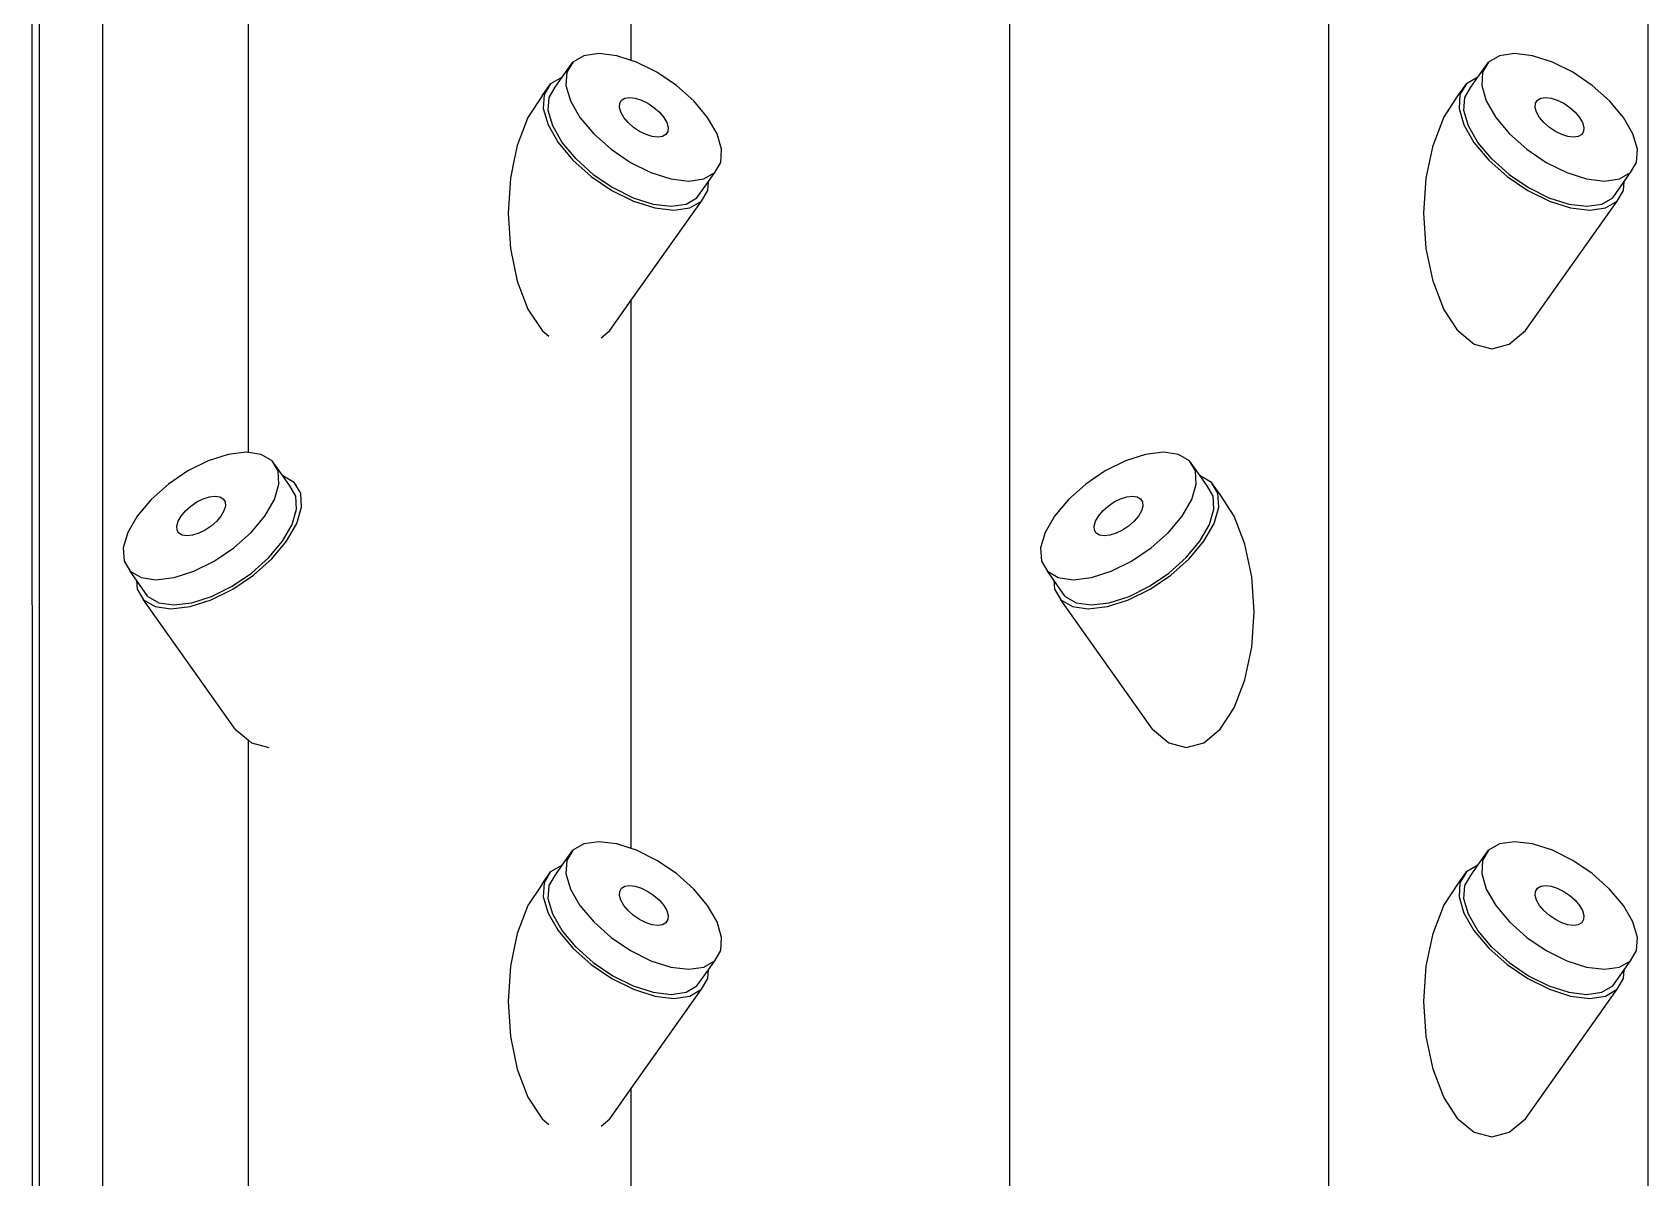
# Model space of a CAD drawing. Header units: metres. Extents: x -175 to 101, y -7 to 93.
# Drawn here: x 1.7359 to 2.1906, y 1.602 to 1.9247 of the extents above; entities that cross this region are included whole.
import ezdxf

# ---------------------------------------------------------------- set-up
doc = ezdxf.new("R2010")
doc.units = ezdxf.units.M

msp = doc.modelspace()

# ---------------------------------------------------------------- linework, layer by layer
for p, q in [((1.73591, 1.22628), (1.73588, 2.05981)), ((1.73788, 1.22628), (1.73788, 2.05981)), ((1.75576, 1.15885), (1.75576, 2.05981)), ((1.7967, 1.8063), (1.7967, 2.00285)), ((1.9045, 1.91676), (1.9045, 2.00285)), ((2.01103, 0.0428), (2.01103, 1.98869)), ((2.10083, 0.0428), (2.10083, 1.98869)), ((2.19064, 1.98869), (2.19064, 0.0428)), ((1.88504, 1.91209), (1.88804, 1.91628)), ((1.88804, 1.91628), (1.88634, 1.91343)), ((1.8911, 1.91807), (1.88804, 1.91628)), ((1.89532, 1.91869), (1.8911, 1.91807)), ((1.9004, 1.91807), (1.89532, 1.91869)), ((1.9045, 1.91676), (1.9004, 1.91807)), ((1.906, 1.91628), (1.9045, 1.91676)), ((1.91174, 1.91343), (1.906, 1.91628)), ((2.14285, 1.91209), (2.14584, 1.91628)), ((2.14584, 1.91628), (2.14414, 1.91343)), ((2.14891, 1.91807), (2.14584, 1.91628)), ((2.15312, 1.91869), (2.14891, 1.91807)), ((2.1582, 1.91807), (2.15312, 1.91869)), ((2.16381, 1.91628), (2.1582, 1.91807)), ((2.16954, 1.91343), (2.16381, 1.91628)), ((1.87937, 1.90677), (1.88179, 1.91018)), ((1.88179, 1.91018), (1.87998, 1.90715)), ((1.88504, 1.91209), (1.88179, 1.91018)), ((1.88304, 1.90921), (1.88504, 1.91209)), ((1.88508, 1.91209), (1.88504, 1.91209)), ((1.88634, 1.91343), (1.88611, 1.90971)), ((1.91722, 1.90971), (1.91174, 1.91343)), ((2.13718, 1.90677), (2.1396, 1.91018)), ((2.1396, 1.91018), (2.13779, 1.90715)), ((2.14285, 1.91209), (2.1396, 1.91018)), ((2.14084, 1.90921), (2.14285, 1.91209)), ((2.14288, 1.91209), (2.14285, 1.91209)), ((2.14414, 1.91343), (2.14392, 1.90971)), ((2.17503, 1.90971), (2.16954, 1.91343)), ((1.87937, 1.90677), (1.87542, 1.9007)), ((1.87998, 1.90715), (1.87974, 1.9032)), ((1.88111, 1.90263), (1.88134, 1.90635)), ((1.88134, 1.90635), (1.88304, 1.90921)), ((1.88611, 1.90971), (1.88738, 1.90537)), ((1.90124, 1.90469), (1.90177, 1.90559)), ((1.90177, 1.90559), (1.90273, 1.90615)), ((1.90273, 1.90615), (1.90405, 1.90634)), ((1.90405, 1.90634), (1.90564, 1.90615)), ((1.90564, 1.90615), (1.90739, 1.90559)), ((1.90739, 1.90559), (1.90918, 1.90469)), ((1.92208, 1.90537), (1.91722, 1.90971)), ((2.13323, 1.9007), (2.13718, 1.90677)), ((2.13779, 1.90715), (2.13755, 1.9032)), ((2.13892, 1.90263), (2.13914, 1.90635)), ((2.13914, 1.90635), (2.14084, 1.90921)), ((2.14392, 1.90971), (2.14519, 1.90537)), ((2.15905, 1.90469), (2.15958, 1.90559)), ((2.15958, 1.90559), (2.16054, 1.90615)), ((2.16054, 1.90615), (2.16185, 1.90634)), ((2.16185, 1.90634), (2.16344, 1.90615)), ((2.16344, 1.90615), (2.16519, 1.90559)), ((2.16519, 1.90559), (2.16699, 1.90469)), ((2.17988, 1.90537), (2.17503, 1.90971)), ((1.87974, 1.9032), (1.88109, 1.89859)), ((1.88238, 1.8983), (1.88111, 1.90263)), ((1.88738, 1.90537), (1.89006, 1.90073)), ((1.90117, 1.90353), (1.90124, 1.90469)), ((1.90157, 1.90218), (1.90117, 1.90353)), ((1.9024, 1.90073), (1.90157, 1.90218)), ((1.90918, 1.90469), (1.91089, 1.90353)), ((1.91089, 1.90353), (1.91241, 1.90218)), ((1.91241, 1.90218), (1.91363, 1.90073)), ((1.92598, 1.90073), (1.92208, 1.90537)), ((2.13755, 1.9032), (2.1389, 1.89859)), ((2.14019, 1.8983), (2.13892, 1.90263)), ((2.14519, 1.90537), (2.14786, 1.90073)), ((2.15898, 1.90353), (2.15905, 1.90469)), ((2.15937, 1.90218), (2.15898, 1.90353)), ((2.16021, 1.90073), (2.15937, 1.90218)), ((2.16699, 1.90469), (2.1687, 1.90353)), ((2.1687, 1.90353), (2.17022, 1.90218)), ((2.17022, 1.90218), (2.17144, 1.90073)), ((2.18378, 1.90073), (2.17988, 1.90537)), ((1.87542, 1.9007), (1.87239, 1.8928)), ((1.88109, 1.89859), (1.88393, 1.89365)), ((1.88506, 1.89365), (1.88238, 1.8983)), ((1.89006, 1.90073), (1.89396, 1.89608)), ((1.90362, 1.89927), (1.9024, 1.90073)), ((1.90514, 1.89792), (1.90362, 1.89927)), ((1.90685, 1.89676), (1.90514, 1.89792)), ((1.90865, 1.89586), (1.90685, 1.89676)), ((1.91363, 1.90073), (1.91447, 1.89927)), ((1.91479, 1.89676), (1.91426, 1.89586)), ((1.91447, 1.89927), (1.91486, 1.89792)), ((1.91486, 1.89792), (1.91479, 1.89676)), ((1.92865, 1.89608), (1.92598, 1.90073)), ((2.1302, 1.8928), (2.13323, 1.9007)), ((2.1389, 1.89859), (2.14174, 1.89365)), ((2.14286, 1.89365), (2.14019, 1.8983)), ((2.14786, 1.90073), (2.15176, 1.89608)), ((2.16143, 1.89927), (2.16021, 1.90073)), ((2.16295, 1.89792), (2.16143, 1.89927)), ((2.16466, 1.89676), (2.16295, 1.89792)), ((2.16645, 1.89586), (2.16466, 1.89676)), ((2.17144, 1.90073), (2.17227, 1.89927)), ((2.1726, 1.89676), (2.17207, 1.89586)), ((2.17227, 1.89927), (2.17267, 1.89792)), ((2.17267, 1.89792), (2.1726, 1.89676)), ((2.18646, 1.89608), (2.18378, 1.90073)), ((1.87239, 1.8928), (1.87183, 1.89009)), ((1.88393, 1.89365), (1.88808, 1.88872)), ((1.88896, 1.88901), (1.88506, 1.89365)), ((1.89396, 1.89608), (1.89881, 1.89174)), ((1.9104, 1.8953), (1.90865, 1.89586)), ((1.91199, 1.89511), (1.9104, 1.8953)), ((1.9133, 1.8953), (1.91199, 1.89511)), ((1.91426, 1.89586), (1.9133, 1.8953)), ((1.92992, 1.89174), (1.92865, 1.89608)), ((2.12829, 1.88359), (2.1302, 1.8928)), ((2.14174, 1.89365), (2.14588, 1.88872)), ((2.14676, 1.88901), (2.14286, 1.89365)), ((2.15176, 1.89608), (2.15662, 1.89174)), ((2.1682, 1.8953), (2.16645, 1.89586)), ((2.16979, 1.89511), (2.1682, 1.8953)), ((2.17111, 1.8953), (2.16979, 1.89511)), ((2.17207, 1.89586), (2.17111, 1.8953)), ((2.18773, 1.89174), (2.18646, 1.89608)), ((1.87166, 1.88929), (1.87048, 1.88359)), ((1.87183, 1.89009), (1.87166, 1.88929)), ((1.87169, 1.88979), (1.87166, 1.88929)), ((1.88808, 1.88872), (1.89324, 1.88411)), ((1.88896, 1.88901), (1.89381, 1.88467)), ((1.89881, 1.89174), (1.9043, 1.88803)), ((1.9043, 1.88803), (1.91004, 1.88517)), ((1.928, 1.88517), (1.9297, 1.88803)), ((1.9297, 1.88803), (1.92992, 1.89174)), ((2.14588, 1.88872), (2.15104, 1.88411)), ((2.14676, 1.88901), (2.15162, 1.88467)), ((2.15662, 1.89174), (2.1621, 1.88803)), ((2.1621, 1.88803), (2.16784, 1.88517)), ((2.1858, 1.88517), (2.1875, 1.88803)), ((2.1875, 1.88803), (2.18773, 1.89174)), ((1.87048, 1.88359), (1.86983, 1.87371)), ((1.89324, 1.88411), (1.89906, 1.88016)), ((1.89381, 1.88467), (1.8993, 1.88095)), ((1.91004, 1.88517), (1.91564, 1.88338)), ((1.91564, 1.88338), (1.92072, 1.88276)), ((1.92072, 1.88276), (1.92493, 1.88338)), ((1.92493, 1.88338), (1.928, 1.88517)), ((1.9262, 1.88263), (1.928, 1.88517)), ((2.12764, 1.87371), (2.12829, 1.88359)), ((2.15104, 1.88411), (2.15687, 1.88016)), ((2.15162, 1.88467), (2.1571, 1.88095)), ((2.16784, 1.88517), (2.17344, 1.88338)), ((2.17344, 1.88338), (2.17852, 1.88276)), ((2.17852, 1.88276), (2.18274, 1.88338)), ((2.18274, 1.88338), (2.1858, 1.88517)), ((2.18401, 1.88263), (2.1858, 1.88517)), ((1.89906, 1.88016), (1.90516, 1.87713)), ((1.8993, 1.88095), (1.90504, 1.8781)), ((1.923, 1.8781), (1.9262, 1.88263)), ((1.92424, 1.87713), (1.92605, 1.88016)), ((1.92605, 1.88016), (1.9262, 1.88263)), ((2.15687, 1.88016), (2.16297, 1.87713)), ((2.1571, 1.88095), (2.16284, 1.8781)), ((2.1808, 1.8781), (2.18401, 1.88263)), ((2.18205, 1.87713), (2.18386, 1.88016)), ((2.18386, 1.88016), (2.18401, 1.88263)), ((1.86983, 1.87371), (1.87048, 1.86383)), ((1.9045, 1.8492), (1.92424, 1.87713)), ((1.90504, 1.8781), (1.91064, 1.87631)), ((1.90516, 1.87713), (1.91111, 1.87522)), ((1.91064, 1.87631), (1.91572, 1.87569)), ((1.91111, 1.87522), (1.91651, 1.87457)), ((1.91572, 1.87569), (1.91993, 1.87631)), ((1.91651, 1.87457), (1.92099, 1.87522)), ((1.91993, 1.87631), (1.923, 1.8781)), ((1.92099, 1.87522), (1.92424, 1.87713)), ((2.12829, 1.86383), (2.12764, 1.87371)), ((2.15626, 1.84066), (2.18205, 1.87713)), ((2.16284, 1.8781), (2.16844, 1.87631)), ((2.16297, 1.87713), (2.16892, 1.87522)), ((2.16844, 1.87631), (2.17352, 1.87569)), ((2.16892, 1.87522), (2.17432, 1.87457)), ((2.17352, 1.87569), (2.17774, 1.87631)), ((2.17432, 1.87457), (2.1788, 1.87522)), ((2.17774, 1.87631), (2.1808, 1.8781)), ((2.1788, 1.87522), (2.18205, 1.87713)), ((1.87048, 1.86383), (1.87239, 1.85463)), ((2.1302, 1.85463), (2.12829, 1.86383)), ((1.87239, 1.85463), (1.87542, 1.84672)), ((2.13323, 1.84672), (2.1302, 1.85463)), ((1.87542, 1.84672), (1.87937, 1.84066)), ((1.89846, 1.84066), (1.9045, 1.8492)), ((1.9045, 1.69476), (1.9045, 1.8492)), ((2.13718, 1.84066), (2.13323, 1.84672)), ((1.87937, 1.84066), (1.88129, 1.83907)), ((1.89598, 1.83861), (1.89846, 1.84066)), ((2.13718, 1.84066), (2.14178, 1.83685)), ((2.15166, 1.83685), (2.15626, 1.84066)), ((2.14178, 1.83685), (2.14672, 1.83555)), ((2.14672, 1.83555), (2.15166, 1.83685)), ((1.79101, 1.80577), (1.78541, 1.80398)), ((1.79609, 1.80639), (1.79101, 1.80577)), ((1.7967, 1.8063), (1.79609, 1.80639)), ((1.80031, 1.80577), (1.7967, 1.8063)), ((1.80337, 1.80398), (1.80031, 1.80577)), ((2.04926, 1.80577), (2.04366, 1.80398)), ((2.05434, 1.80639), (2.04926, 1.80577)), ((2.05855, 1.80577), (2.05434, 1.80639)), ((2.06162, 1.80398), (2.05855, 1.80577)), ((1.77967, 1.80112), (1.77419, 1.7974)), ((1.78541, 1.80398), (1.77967, 1.80112)), ((1.80507, 1.80112), (1.80337, 1.80398)), ((1.80637, 1.79979), (1.80337, 1.80398)), ((1.8053, 1.7974), (1.80507, 1.80112)), ((2.03792, 1.80112), (2.03243, 1.7974)), ((2.04366, 1.80398), (2.03792, 1.80112)), ((2.06332, 1.80112), (2.06162, 1.80398)), ((2.06461, 1.79979), (2.06162, 1.80398)), ((2.06354, 1.7974), (2.06332, 1.80112)), ((1.77419, 1.7974), (1.76933, 1.79307)), ((1.80403, 1.79307), (1.8053, 1.7974)), ((1.80637, 1.79979), (1.80633, 1.79979)), ((1.80962, 1.79788), (1.80637, 1.79979)), ((1.80837, 1.79691), (1.80637, 1.79979)), ((1.81007, 1.79405), (1.80837, 1.79691)), ((1.81143, 1.79485), (1.80962, 1.79788)), ((1.81026, 1.79697), (1.80962, 1.79788)), ((2.03243, 1.7974), (2.02758, 1.79307)), ((2.06227, 1.79307), (2.06354, 1.7974)), ((2.06461, 1.79979), (2.06458, 1.79979)), ((2.06787, 1.79788), (2.06461, 1.79979)), ((2.06662, 1.79691), (2.06461, 1.79979)), ((2.06832, 1.79405), (2.06662, 1.79691)), ((2.06967, 1.79485), (2.06787, 1.79788)), ((2.07028, 1.79446), (2.06787, 1.79788)), ((1.76933, 1.79307), (1.76543, 1.78842)), ((1.78052, 1.79123), (1.78223, 1.79239)), ((1.78223, 1.79239), (1.78402, 1.79329)), ((1.78402, 1.79329), (1.78577, 1.79385)), ((1.78577, 1.79385), (1.78736, 1.79404)), ((1.78736, 1.79404), (1.78868, 1.79385)), ((1.78868, 1.79385), (1.78964, 1.79329)), ((1.78964, 1.79329), (1.79017, 1.79239)), ((1.79017, 1.79239), (1.79024, 1.79123)), ((1.80135, 1.78842), (1.80403, 1.79307)), ((1.8103, 1.79033), (1.81007, 1.79405)), ((1.81167, 1.7909), (1.81143, 1.79485)), ((2.02758, 1.79307), (2.02368, 1.78842)), ((2.03876, 1.79123), (2.04048, 1.79239)), ((2.04048, 1.79239), (2.04227, 1.79329)), ((2.04227, 1.79329), (2.04402, 1.79385)), ((2.04402, 1.79385), (2.04561, 1.79404)), ((2.04561, 1.79404), (2.04693, 1.79385)), ((2.04693, 1.79385), (2.04788, 1.79329)), ((2.04788, 1.79329), (2.04841, 1.79239)), ((2.04841, 1.79239), (2.04848, 1.79123)), ((2.0596, 1.78842), (2.06227, 1.79307)), ((2.06854, 1.79033), (2.06832, 1.79405)), ((2.06991, 1.7909), (2.06967, 1.79485)), ((2.07423, 1.7884), (2.07028, 1.79446)), ((1.76543, 1.78842), (1.76276, 1.78378)), ((1.77694, 1.78697), (1.77778, 1.78842)), ((1.77778, 1.78842), (1.779, 1.78988)), ((1.779, 1.78988), (1.78052, 1.79123)), ((1.789, 1.78842), (1.78779, 1.78697)), ((1.78984, 1.78988), (1.789, 1.78842)), ((1.79024, 1.79123), (1.78984, 1.78988)), ((1.79745, 1.78378), (1.80135, 1.78842)), ((1.80903, 1.786), (1.8103, 1.79033)), ((1.81032, 1.78629), (1.81167, 1.7909)), ((2.02368, 1.78842), (2.021, 1.78378)), ((2.03519, 1.78697), (2.03603, 1.78842)), ((2.03603, 1.78842), (2.03724, 1.78988)), ((2.03724, 1.78988), (2.03876, 1.79123)), ((2.04725, 1.78842), (2.04603, 1.78697)), ((2.04809, 1.78988), (2.04725, 1.78842)), ((2.04848, 1.79123), (2.04809, 1.78988)), ((2.0557, 1.78378), (2.0596, 1.78842)), ((2.06727, 1.786), (2.06854, 1.79033)), ((2.06856, 1.78629), (2.06991, 1.7909)), ((2.07727, 1.78049), (2.07423, 1.7884)), ((1.76276, 1.78378), (1.76149, 1.77944)), ((1.77655, 1.78562), (1.77694, 1.78697)), ((1.77662, 1.78446), (1.77655, 1.78562)), ((1.77715, 1.78356), (1.77662, 1.78446)), ((1.77811, 1.783), (1.77715, 1.78356)), ((1.77942, 1.78281), (1.77811, 1.783)), ((1.78101, 1.783), (1.77942, 1.78281)), ((1.78276, 1.78356), (1.78101, 1.783)), ((1.78455, 1.78446), (1.78276, 1.78356)), ((1.78627, 1.78562), (1.78455, 1.78446)), ((1.78779, 1.78697), (1.78627, 1.78562)), ((1.7926, 1.77944), (1.79745, 1.78378)), ((1.80635, 1.78135), (1.80903, 1.786)), ((1.80748, 1.78135), (1.81032, 1.78629)), ((2.021, 1.78378), (2.01973, 1.77944)), ((2.03479, 1.78562), (2.03519, 1.78697)), ((2.03486, 1.78446), (2.03479, 1.78562)), ((2.0354, 1.78356), (2.03486, 1.78446)), ((2.03635, 1.783), (2.0354, 1.78356)), ((2.03767, 1.78281), (2.03635, 1.783)), ((2.03926, 1.783), (2.03767, 1.78281)), ((2.04101, 1.78356), (2.03926, 1.783)), ((2.0428, 1.78446), (2.04101, 1.78356)), ((2.04452, 1.78562), (2.0428, 1.78446)), ((2.04603, 1.78697), (2.04452, 1.78562)), ((2.05084, 1.77944), (2.0557, 1.78378)), ((2.0646, 1.78135), (2.06727, 1.786)), ((2.06572, 1.78135), (2.06856, 1.78629)), ((1.76149, 1.77944), (1.76171, 1.77572)), ((1.78711, 1.77572), (1.7926, 1.77944)), ((1.80245, 1.77671), (1.80635, 1.78135)), ((1.80333, 1.77641), (1.80748, 1.78135)), ((2.01973, 1.77944), (2.01996, 1.77572)), ((2.04536, 1.77572), (2.05084, 1.77944)), ((2.0607, 1.77671), (2.0646, 1.78135)), ((2.06158, 1.77641), (2.06572, 1.78135)), ((2.07917, 1.77129), (2.07727, 1.78049)), ((1.76171, 1.77572), (1.76341, 1.77287)), ((1.78137, 1.77287), (1.78711, 1.77572)), ((1.7976, 1.77237), (1.80245, 1.77671)), ((1.79817, 1.77181), (1.80333, 1.77641)), ((2.01996, 1.77572), (2.02166, 1.77287)), ((2.03962, 1.77287), (2.04536, 1.77572)), ((2.05584, 1.77237), (2.0607, 1.77671)), ((2.05642, 1.77181), (2.06158, 1.77641)), ((1.76341, 1.77287), (1.76648, 1.77108)), ((1.76521, 1.77033), (1.76341, 1.77287)), ((1.76521, 1.77033), (1.76536, 1.76786)), ((1.76841, 1.7658), (1.76521, 1.77033)), ((1.76648, 1.77108), (1.77069, 1.77046)), ((1.77069, 1.77046), (1.77577, 1.77108)), ((1.77577, 1.77108), (1.78137, 1.77287)), ((1.79211, 1.76865), (1.7976, 1.77237)), ((1.79234, 1.76786), (1.79817, 1.77181)), ((2.02166, 1.77287), (2.02472, 1.77108)), ((2.02345, 1.77033), (2.02166, 1.77287)), ((2.02345, 1.77033), (2.0236, 1.76786)), ((2.02666, 1.7658), (2.02345, 1.77033)), ((2.02472, 1.77108), (2.02894, 1.77046)), ((2.02894, 1.77046), (2.03402, 1.77108)), ((2.03402, 1.77108), (2.03962, 1.77287)), ((2.05036, 1.76865), (2.05584, 1.77237)), ((2.05059, 1.76786), (2.05642, 1.77181)), ((2.07982, 1.76141), (2.07917, 1.77129)), ((1.76536, 1.76786), (1.76716, 1.76483)), ((1.76716, 1.76483), (1.77042, 1.76292)), ((1.79295, 1.72836), (1.76716, 1.76483)), ((1.76841, 1.7658), (1.77148, 1.76401)), ((1.7803, 1.76292), (1.78625, 1.76483)), ((1.78077, 1.76401), (1.78637, 1.7658)), ((1.78625, 1.76483), (1.79234, 1.76786)), ((1.78637, 1.7658), (1.79211, 1.76865)), ((2.0236, 1.76786), (2.02541, 1.76483)), ((2.02541, 1.76483), (2.02867, 1.76292)), ((2.0512, 1.72836), (2.02541, 1.76483)), ((2.02666, 1.7658), (2.02972, 1.76401)), ((2.03854, 1.76292), (2.04449, 1.76483)), ((2.03902, 1.76401), (2.04462, 1.7658)), ((2.04449, 1.76483), (2.05059, 1.76786)), ((2.04462, 1.7658), (2.05036, 1.76865)), ((1.77042, 1.76292), (1.7749, 1.76227)), ((1.77148, 1.76401), (1.77569, 1.76339)), ((1.7749, 1.76227), (1.7803, 1.76292)), ((1.77569, 1.76339), (1.78077, 1.76401)), ((2.02867, 1.76292), (2.03315, 1.76227)), ((2.02972, 1.76401), (2.03394, 1.76339)), ((2.03315, 1.76227), (2.03854, 1.76292)), ((2.03394, 1.76339), (2.03902, 1.76401)), ((2.07917, 1.75152), (2.07982, 1.76141)), ((2.07727, 1.74233), (2.07917, 1.75152)), ((2.07423, 1.73442), (2.07727, 1.74233)), ((2.07028, 1.72836), (2.07423, 1.73442)), ((1.79295, 1.72836), (1.7967, 1.72525)), ((2.0512, 1.72836), (2.0558, 1.72455)), ((2.06568, 1.72455), (2.07028, 1.72836)), ((1.7967, 1.5843), (1.7967, 1.72525)), ((1.7967, 1.72525), (1.79755, 1.72455)), ((1.79755, 1.72455), (1.80249, 1.72325)), ((2.0558, 1.72455), (2.06074, 1.72325)), ((2.06074, 1.72325), (2.06568, 1.72455)), ((1.89532, 1.69669), (1.8911, 1.69607)), ((1.9004, 1.69607), (1.89532, 1.69669)), ((2.15312, 1.69669), (2.14891, 1.69607)), ((2.1582, 1.69607), (2.15312, 1.69669)), ((1.88504, 1.69009), (1.88804, 1.69428)), ((1.88804, 1.69428), (1.88634, 1.69143)), ((1.8911, 1.69607), (1.88804, 1.69428)), ((1.9045, 1.69476), (1.9004, 1.69607)), ((1.906, 1.69428), (1.9045, 1.69476)), ((1.91174, 1.69143), (1.906, 1.69428)), ((2.14285, 1.69009), (2.14584, 1.69428)), ((2.14584, 1.69428), (2.14414, 1.69143)), ((2.14891, 1.69607), (2.14584, 1.69428)), ((2.16381, 1.69428), (2.1582, 1.69607)), ((2.16954, 1.69143), (2.16381, 1.69428)), ((1.87937, 1.68477), (1.88179, 1.68818)), ((1.88179, 1.68818), (1.87998, 1.68515)), ((1.88134, 1.68435), (1.88304, 1.68721)), ((1.88504, 1.69009), (1.88179, 1.68818)), ((1.88304, 1.68721), (1.88504, 1.69009)), ((1.88508, 1.69009), (1.88504, 1.69009)), ((1.88634, 1.69143), (1.88611, 1.68771)), ((1.88611, 1.68771), (1.88738, 1.68337)), ((1.91722, 1.68771), (1.91174, 1.69143)), ((1.92208, 1.68337), (1.91722, 1.68771)), ((2.13718, 1.68477), (2.1396, 1.68818)), ((2.1396, 1.68818), (2.13779, 1.68515)), ((2.13914, 1.68435), (2.14084, 1.68721)), ((2.14285, 1.69009), (2.1396, 1.68818)), ((2.14084, 1.68721), (2.14285, 1.69009)), ((2.14288, 1.69009), (2.14285, 1.69009)), ((2.14414, 1.69143), (2.14392, 1.68771)), ((2.14392, 1.68771), (2.14519, 1.68337)), ((2.17503, 1.68771), (2.16954, 1.69143)), ((2.17988, 1.68337), (2.17503, 1.68771)), ((1.87937, 1.68477), (1.87542, 1.6787)), ((1.87998, 1.68515), (1.87974, 1.6812)), ((1.88111, 1.68063), (1.88134, 1.68435)), ((1.88738, 1.68337), (1.89006, 1.67873)), ((1.90117, 1.68153), (1.90124, 1.68269)), ((1.90124, 1.68269), (1.90177, 1.68359)), ((1.90177, 1.68359), (1.90273, 1.68415)), ((1.90273, 1.68415), (1.90405, 1.68434)), ((1.90405, 1.68434), (1.90564, 1.68415)), ((1.90564, 1.68415), (1.90739, 1.68359)), ((1.90739, 1.68359), (1.90918, 1.68269)), ((1.90918, 1.68269), (1.91089, 1.68153)), ((1.92598, 1.67873), (1.92208, 1.68337)), ((2.13323, 1.6787), (2.13718, 1.68477)), ((2.13779, 1.68515), (2.13755, 1.6812)), ((2.13892, 1.68063), (2.13914, 1.68435)), ((2.14519, 1.68337), (2.14786, 1.67873)), ((2.15898, 1.68153), (2.15905, 1.68269)), ((2.15905, 1.68269), (2.15958, 1.68359)), ((2.15958, 1.68359), (2.16054, 1.68415)), ((2.16054, 1.68415), (2.16185, 1.68434)), ((2.16185, 1.68434), (2.16344, 1.68415)), ((2.16344, 1.68415), (2.16519, 1.68359)), ((2.16519, 1.68359), (2.16699, 1.68269)), ((2.16699, 1.68269), (2.1687, 1.68153)), ((2.18378, 1.67873), (2.17988, 1.68337)), ((1.87542, 1.6787), (1.87239, 1.6708)), ((1.87974, 1.6812), (1.88109, 1.67659)), ((1.88238, 1.6763), (1.88111, 1.68063)), ((1.89006, 1.67873), (1.89396, 1.67408)), ((1.90157, 1.68018), (1.90117, 1.68153)), ((1.9024, 1.67873), (1.90157, 1.68018)), ((1.90362, 1.67727), (1.9024, 1.67873)), ((1.91089, 1.68153), (1.91241, 1.68018)), ((1.91241, 1.68018), (1.91363, 1.67873)), ((1.91363, 1.67873), (1.91447, 1.67727)), ((1.92865, 1.67408), (1.92598, 1.67873)), ((2.1302, 1.6708), (2.13323, 1.6787)), ((2.13755, 1.6812), (2.1389, 1.67659)), ((2.14019, 1.6763), (2.13892, 1.68063)), ((2.14786, 1.67873), (2.15176, 1.67408)), ((2.15937, 1.68018), (2.15898, 1.68153)), ((2.16021, 1.67873), (2.15937, 1.68018)), ((2.16143, 1.67727), (2.16021, 1.67873)), ((2.1687, 1.68153), (2.17022, 1.68018)), ((2.17022, 1.68018), (2.17144, 1.67873)), ((2.17144, 1.67873), (2.17227, 1.67727)), ((2.18646, 1.67408), (2.18378, 1.67873)), ((1.88109, 1.67659), (1.88393, 1.67165)), ((1.88506, 1.67165), (1.88238, 1.6763)), ((1.89396, 1.67408), (1.89881, 1.66974)), ((1.90514, 1.67592), (1.90362, 1.67727)), ((1.90685, 1.67476), (1.90514, 1.67592)), ((1.90865, 1.67386), (1.90685, 1.67476)), ((1.9104, 1.6733), (1.90865, 1.67386)), ((1.91426, 1.67386), (1.9133, 1.6733)), ((1.91479, 1.67476), (1.91426, 1.67386)), ((1.91447, 1.67727), (1.91486, 1.67592)), ((1.91486, 1.67592), (1.91479, 1.67476)), ((1.92992, 1.66974), (1.92865, 1.67408)), ((2.1389, 1.67659), (2.14174, 1.67165)), ((2.14286, 1.67165), (2.14019, 1.6763)), ((2.15176, 1.67408), (2.15662, 1.66974)), ((2.16295, 1.67592), (2.16143, 1.67727)), ((2.16466, 1.67476), (2.16295, 1.67592)), ((2.16645, 1.67386), (2.16466, 1.67476)), ((2.1682, 1.6733), (2.16645, 1.67386)), ((2.17207, 1.67386), (2.17111, 1.6733)), ((2.1726, 1.67476), (2.17207, 1.67386)), ((2.17227, 1.67727), (2.17267, 1.67592)), ((2.17267, 1.67592), (2.1726, 1.67476)), ((2.18773, 1.66974), (2.18646, 1.67408)), ((1.87239, 1.6708), (1.87183, 1.66809)), ((1.88393, 1.67165), (1.88808, 1.66672)), ((1.88896, 1.66701), (1.88506, 1.67165)), ((1.89881, 1.66974), (1.9043, 1.66603)), ((1.91199, 1.67311), (1.9104, 1.6733)), ((1.9133, 1.6733), (1.91199, 1.67311)), ((1.9297, 1.66603), (1.92992, 1.66974)), ((2.12829, 1.66159), (2.1302, 1.6708)), ((2.14174, 1.67165), (2.14588, 1.66672)), ((2.14676, 1.66701), (2.14286, 1.67165)), ((2.15662, 1.66974), (2.1621, 1.66603)), ((2.16979, 1.67311), (2.1682, 1.6733)), ((2.17111, 1.6733), (2.16979, 1.67311)), ((2.1875, 1.66603), (2.18773, 1.66974)), ((1.87166, 1.66729), (1.87048, 1.66159)), ((1.87183, 1.66809), (1.87166, 1.66729)), ((1.87169, 1.66779), (1.87166, 1.66729)), ((1.88808, 1.66672), (1.89324, 1.66211)), ((1.88896, 1.66701), (1.89381, 1.66267)), ((1.9043, 1.66603), (1.91004, 1.66317)), ((1.928, 1.66317), (1.9297, 1.66603)), ((2.14588, 1.66672), (2.15104, 1.66211)), ((2.14676, 1.66701), (2.15162, 1.66267)), ((2.1621, 1.66603), (2.16784, 1.66317)), ((2.1858, 1.66317), (2.1875, 1.66603)), ((1.87048, 1.66159), (1.86983, 1.65171)), ((1.89324, 1.66211), (1.89906, 1.65816)), ((1.89381, 1.66267), (1.8993, 1.65895)), ((1.91004, 1.66317), (1.91564, 1.66138)), ((1.91564, 1.66138), (1.92072, 1.66076)), ((1.92072, 1.66076), (1.92493, 1.66138)), ((1.923, 1.6561), (1.9262, 1.66063)), ((1.92493, 1.66138), (1.928, 1.66317)), ((1.92605, 1.65816), (1.9262, 1.66063)), ((1.9262, 1.66063), (1.928, 1.66317)), ((2.12764, 1.65171), (2.12829, 1.66159)), ((2.15104, 1.66211), (2.15687, 1.65816)), ((2.15162, 1.66267), (2.1571, 1.65895)), ((2.16784, 1.66317), (2.17344, 1.66138)), ((2.17344, 1.66138), (2.17852, 1.66076)), ((2.17852, 1.66076), (2.18274, 1.66138)), ((2.1808, 1.6561), (2.18401, 1.66063)), ((2.18274, 1.66138), (2.1858, 1.66317)), ((2.18386, 1.65816), (2.18401, 1.66063)), ((2.18401, 1.66063), (2.1858, 1.66317)), ((1.89906, 1.65816), (1.90516, 1.65513)), ((1.8993, 1.65895), (1.90504, 1.6561)), ((1.90504, 1.6561), (1.91064, 1.65431)), ((1.91993, 1.65431), (1.923, 1.6561)), ((1.92424, 1.65513), (1.92605, 1.65816)), ((2.15687, 1.65816), (2.16297, 1.65513)), ((2.1571, 1.65895), (2.16284, 1.6561)), ((2.16284, 1.6561), (2.16844, 1.65431)), ((2.17774, 1.65431), (2.1808, 1.6561)), ((2.18205, 1.65513), (2.18386, 1.65816)), ((1.86983, 1.65171), (1.87048, 1.64183)), ((1.9045, 1.6272), (1.92424, 1.65513)), ((1.90516, 1.65513), (1.91111, 1.65322)), ((1.91064, 1.65431), (1.91572, 1.65369)), ((1.91111, 1.65322), (1.91651, 1.65257)), ((1.91572, 1.65369), (1.91993, 1.65431)), ((1.91651, 1.65257), (1.92099, 1.65322)), ((1.92099, 1.65322), (1.92424, 1.65513)), ((2.12829, 1.64183), (2.12764, 1.65171)), ((2.15626, 1.61866), (2.18205, 1.65513)), ((2.16297, 1.65513), (2.16892, 1.65322)), ((2.16844, 1.65431), (2.17352, 1.65369)), ((2.16892, 1.65322), (2.17432, 1.65257)), ((2.17352, 1.65369), (2.17774, 1.65431)), ((2.17432, 1.65257), (2.1788, 1.65322)), ((2.1788, 1.65322), (2.18205, 1.65513)), ((1.87048, 1.64183), (1.87239, 1.63263)), ((2.1302, 1.63263), (2.12829, 1.64183)), ((1.87239, 1.63263), (1.87542, 1.62472)), ((2.13323, 1.62472), (2.1302, 1.63263)), ((1.87542, 1.62472), (1.87937, 1.61866)), ((1.89846, 1.61866), (1.9045, 1.6272)), ((1.9045, 1.47276), (1.9045, 1.6272)), ((2.13718, 1.61866), (2.13323, 1.62472)), ((1.87937, 1.61866), (1.88129, 1.61707)), ((1.89598, 1.61661), (1.89846, 1.61866)), ((2.13718, 1.61866), (2.14178, 1.61485)), ((2.14178, 1.61485), (2.14672, 1.61355)), ((2.14672, 1.61355), (2.15166, 1.61485)), ((2.15166, 1.61485), (2.15626, 1.61866))]:
    msp.add_line(p, q)

doc.saveas('drawing.dxf')
